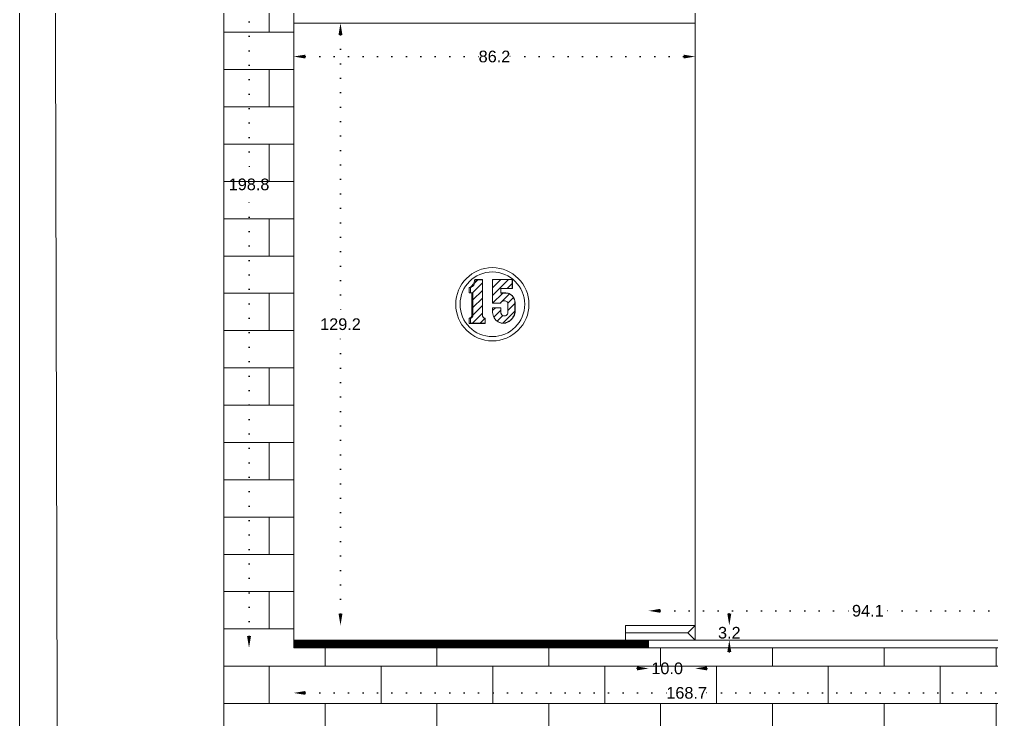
# Model space of a CAD drawing. Header units: inches. Extents: x 104 to 9740, y 936 to 6735.
# Drawn here: x 7866.4 to 8075.1, y 1964.8 to 2115 of the extents above; entities that cross this region are included whole.
import ezdxf

# ---------------------------------------------------------------- set-up
doc = ezdxf.new("R2010")
doc.units = ezdxf.units.IN
doc.header["$MEASUREMENT"] = 0
doc.linetypes.add('ACAD_ISO07W100', pattern=[3, 0, -3])
doc.styles.get("Standard").update_dxf_attribs({"font": 'arial.ttf'})
doc.dimstyles.new('Copy of Standard', dxfattribs={"dimtxt": 2.5, "dimasz": 2.5, "dimexe": 0.18, "dimexo": 0.0625, "dimgap": 0.09, "dimtad": 0, "dimtih": 1, "dimtoh": 1, "dimdec": 1, "dimzin": 0, "dimdsep": 46, "dimtxsty": 'Standard', "dimcen": 0.09, "dimse1": 1, "dimse2": 1, "dimadec": 0, "dimazin": 0, "dimtfac": 1, "dimtdec": 1, "dimtix": 1, "dimtofl": 0, "dimtmove": 0, "dimatfit": 3, "dimfxl": 1, "dimtolj": 1, "dimtzin": 0, "dimarcsym": 0})
pattern_1 = [(45, (7467.7871, 2600.2311), (-0.8148213, 0.8148213), [])]

# ---------------------------------------------------------------- blocks, each defined once
blk = doc.blocks.new('*D24')
at = {"color": 0, "linetype": 'ACAD_ISO07W100', "lineweight": -2, "transparency": 16777216}
for p, q in [((7915.67, 2176.52), (7915.67, 2080.99)), ((7915.67, 1982.72), (7915.67, 2078.26))]:
    blk.add_line(p, q, dxfattribs=at)
at = {"color": 0, "transparency": 16777216}
for points in [[(7915.25, 2176.52), (7916.09, 2176.52), (7915.67, 2179.02)], [(7915.25, 1982.72), (7916.09, 1982.72), (7915.67, 1980.22)]]:
    blk.add_solid(points, dxfattribs=at)
at = {"layer": 'Defpoints', "color": 0, "transparency": 16777216}
for p in [(7925.25, 2179.02), (7915.67, 1980.22), (7925.25, 1980.22)]:
    blk.add_point(p, dxfattribs=at)
at = {"color": 0, "lineweight": 20, "transparency": 16777216, "insert": (7915.67, 2079.62), "char_height": 2.5, "attachment_point": 5}
blk.add_mtext('\\A1;198.8', dxfattribs=at)
blk = doc.blocks.new('*D25')
at = {"color": 0, "linetype": 'ACAD_ISO07W100', "lineweight": -2, "transparency": 16777216}
for p, q in [((7927.75, 1970.52), (8005.41, 1970.52)), ((8091.45, 1970.52), (8013.79, 1970.52))]:
    blk.add_line(p, q, dxfattribs=at)
at = {"color": 0, "transparency": 16777216}
for points in [[(7927.75, 1970.94), (7927.75, 1970.11), (7925.25, 1970.52)], [(8091.45, 1970.94), (8091.45, 1970.11), (8093.95, 1970.52)]]:
    blk.add_solid(points, dxfattribs=at)
at = {"layer": 'Defpoints', "color": 0, "transparency": 16777216}
for p in [(7925.25, 1980.22), (8093.95, 1980.22), (8093.95, 1970.52)]:
    blk.add_point(p, dxfattribs=at)
at = {"color": 0, "lineweight": 20, "transparency": 16777216, "insert": (8009.6, 1970.52), "char_height": 2.5, "attachment_point": 5}
blk.add_mtext('\\A1;168.7', dxfattribs=at)
blk = doc.blocks.new('*D47')
at = {"color": 0, "linetype": 'ACAD_ISO07W100', "lineweight": -2, "transparency": 16777216}
for p, q in [((8018.76, 1987.52), (8018.76, 1990.02)), ((8018.76, 1979.32), (8018.76, 1976.82))]:
    blk.add_line(p, q, dxfattribs=at)
at = {"color": 0, "transparency": 16777216}
for points in [[(8018.34, 1987.52), (8019.18, 1987.52), (8018.76, 1985.02)], [(8018.34, 1979.32), (8019.18, 1979.32), (8018.76, 1981.82)]]:
    blk.add_solid(points, dxfattribs=at)
at = {"layer": 'Defpoints', "color": 0, "transparency": 16777216}
for p in [(8011.45, 1985.02), (8018.76, 1985.02), (8011.45, 1981.82)]:
    blk.add_point(p, dxfattribs=at)
at = {"color": 0, "lineweight": 20, "transparency": 16777216, "insert": (8018.76, 1983.42), "char_height": 2.5, "attachment_point": 5}
blk.add_mtext('\\A1;3.2', dxfattribs=at)
blk = doc.blocks.new('*D48')
at = {"color": 0, "linetype": 'ACAD_ISO07W100', "lineweight": -2, "transparency": 16777216}
for p, q in [((7935.3, 2111.72), (7935.3, 2050.99)), ((7935.3, 1987.52), (7935.3, 2048.26))]:
    blk.add_line(p, q, dxfattribs=at)
at = {"color": 0, "transparency": 16777216}
for points in [[(7934.88, 2111.72), (7935.72, 2111.72), (7935.3, 2114.22)], [(7934.88, 1987.52), (7935.72, 1987.52), (7935.3, 1985.02)]]:
    blk.add_solid(points, dxfattribs=at)
at = {"layer": 'Defpoints', "color": 0, "transparency": 16777216}
for p in [(7935.3, 2114.22), (8011.45, 2114.22), (8011.45, 1985.02)]:
    blk.add_point(p, dxfattribs=at)
at = {"color": 0, "lineweight": 20, "transparency": 16777216, "insert": (7935.3, 2049.62), "char_height": 2.5, "attachment_point": 5}
blk.add_mtext('\\A1;129.2', dxfattribs=at)
blk = doc.blocks.new('*D50')
at = {"color": 0, "linetype": 'ACAD_ISO07W100', "lineweight": -2, "transparency": 16777216}
for p, q in [((7927.75, 2107.06), (7965.02, 2107.06)), ((8008.95, 2107.06), (7971.68, 2107.06))]:
    blk.add_line(p, q, dxfattribs=at)
at = {"color": 0, "transparency": 16777216}
for points in [[(7927.75, 2107.47), (7927.75, 2106.64), (7925.25, 2107.06)], [(8008.95, 2107.47), (8008.95, 2106.64), (8011.45, 2107.06)]]:
    blk.add_solid(points, dxfattribs=at)
at = {"layer": 'Defpoints', "color": 0, "transparency": 16777216}
for p in [(7925.25, 2114.22), (8011.45, 2114.22), (8011.45, 2107.06)]:
    blk.add_point(p, dxfattribs=at)
at = {"color": 0, "lineweight": 20, "transparency": 16777216, "insert": (7968.35, 2107.06), "char_height": 2.5, "attachment_point": 5}
blk.add_mtext('\\A1;86.2', dxfattribs=at)
blk = doc.blocks.new('*D53')
at = {"color": 0, "linetype": 'ACAD_ISO07W100', "lineweight": -2, "transparency": 16777216}
for p, q in [((7998.95, 1975.78), (7996.45, 1975.78)), ((8013.95, 1975.78), (8016.45, 1975.78))]:
    blk.add_line(p, q, dxfattribs=at)
at = {"color": 0, "transparency": 16777216}
for points in [[(7998.95, 1976.2), (7998.95, 1975.36), (8001.45, 1975.78)], [(8013.95, 1976.2), (8013.95, 1975.36), (8011.45, 1975.78)]]:
    blk.add_solid(points, dxfattribs=at)
at = {"layer": 'Defpoints', "color": 0, "transparency": 16777216}
for p in [(8001.45, 1981.82), (8011.45, 1981.82), (8011.45, 1975.78)]:
    blk.add_point(p, dxfattribs=at)
at = {"color": 0, "lineweight": 20, "transparency": 16777216, "insert": (8005.42, 1975.78), "char_height": 2.5, "attachment_point": 5}
blk.add_mtext('\\A1;10.0', dxfattribs=at)
blk = doc.blocks.new('*D54')
at = {"color": 0, "linetype": 'ACAD_ISO07W100', "lineweight": -2, "transparency": 16777216}
for p, q in [((8003.95, 1988.14), (8045.4, 1988.14)), ((8093.05, 1988.14), (8051.59, 1988.14))]:
    blk.add_line(p, q, dxfattribs=at)
at = {"color": 0, "transparency": 16777216}
for points in [[(8003.95, 1988.56), (8003.95, 1987.72), (8001.45, 1988.14)], [(8093.05, 1988.56), (8093.05, 1987.72), (8095.55, 1988.14)]]:
    blk.add_solid(points, dxfattribs=at)
at = {"layer": 'Defpoints', "color": 0, "transparency": 16777216}
for p in [(8095.55, 1988.14), (8001.45, 1980.22), (8095.55, 1980.22)]:
    blk.add_point(p, dxfattribs=at)
at = {"color": 0, "lineweight": 20, "transparency": 16777216, "insert": (8048.5, 1988.14), "char_height": 2.5, "attachment_point": 5}
blk.add_mtext('\\A1;94.1', dxfattribs=at)

msp = doc.modelspace()

# ---------------------------------------------------------------- hatches: boundary and pattern name
at = {"lineweight": 20}
h = msp.add_hatch(dxfattribs=at)
h.set_pattern_fill('AR-BRSTD', color=256, scale=3)
h.paths.add_polyline_path([(8166.45, 2354.42), (8166.45, 2339.62), (8201.95, 2339.62), (8201.95, 2297.22), (8337.45, 2297.22), (8337.45, 2339.72), (8382.65, 2339.72), (8382.65, 2279.22), (8398.35, 2279.22), (8398.35, 2354.42)])
h.paths.add_polyline_path([(7995.45, 2354.42), (7995.45, 2279.72), (8009.85, 2279.72), (8009.85, 2339.62), (8166.45, 2339.62), (8166.45, 2354.42)])
h.paths.add_polyline_path([(7910.25, 2129.02), (7925.25, 2129.02), (7925.25, 2179.02), (8009.85, 2179.02), (8009.85, 2195.42), (7910.25, 2195.42)])
h.paths.add_polyline_path([(8118.95, 1865.62), (8118.95, 1886.32), (8093.95, 1886.32), (8093.95, 1980.22), (7925.25, 1980.22), (7925.25, 2129.02), (7910.25, 2129.02), (7910.25, 1865.62)])
h.paths.add_polyline_path([(8284.75, 1865.62), (8284.75, 1886.32), (8230.95, 1886.32), (8230.95, 1865.62)])
h.paths.add_polyline_path([(8153.95, 1886.32), (8153.95, 1865.62), (8185.95, 1865.62), (8185.95, 1886.32)])
h.paths.add_polyline_path([(8383.91, 2280.65), (8391.96, 2280.65), (8391.96, 2285.8), (8383.91, 2285.8)], flags=24)
h.paths.add_polyline_path([(8383.18, 2306.88), (8391.23, 2306.88), (8391.23, 2312.03), (8383.18, 2312.03)], flags=24)
h.paths.add_polyline_path([(8356.1, 2342.38), (8364.14, 2342.38), (8364.14, 2347.53), (8356.1, 2347.53)], flags=24)
h.paths.add_polyline_path([(8326.72, 2315.88), (8334.77, 2315.88), (8334.77, 2321.03), (8326.72, 2321.03)], flags=24)
h.paths.add_polyline_path([(8209.66, 2315.81), (8217.7, 2315.81), (8217.7, 2320.96), (8209.66, 2320.96)], flags=24)
h.paths.add_polyline_path([(8180.17, 2347.97), (8188.22, 2347.97), (8188.22, 2353.12), (8180.17, 2353.12)], flags=24)
h.paths.add_polyline_path([(8264.58, 2302.43), (8274.57, 2302.43), (8274.57, 2307.59), (8264.58, 2307.59)], flags=24)
h.paths.add_polyline_path([(8101.03, 2341.58), (8111.02, 2341.58), (8111.02, 2346.73), (8101.03, 2346.73)], flags=24)
h.paths.add_polyline_path([(8001.37, 2307.08), (8009.42, 2307.08), (8009.42, 2312.23), (8001.37, 2312.23)], flags=24)
h.paths.add_polyline_path([(7997.77, 2281.94), (8005.82, 2281.94), (8005.82, 2287.09), (7997.77, 2287.09)], flags=24)
h.paths.add_polyline_path([(7999.33, 2184.63), (8007.38, 2184.63), (8007.38, 2189.78), (7999.33, 2189.78)], flags=24)
h.paths.add_polyline_path([(7963.54, 2181), (7971.58, 2181), (7971.58, 2186.15), (7963.54, 2186.15)], flags=24)
h.paths.add_polyline_path([(7914.86, 2151.43), (7922.91, 2151.43), (7922.91, 2156.58), (7914.86, 2156.58)], flags=24)
h.paths.add_polyline_path([(7910.56, 2077.03), (7920.55, 2077.03), (7920.55, 2082.18), (7910.56, 2082.18)], flags=24)
h.paths.add_polyline_path([(8004.49, 1967.93), (8014.48, 1967.93), (8014.48, 1973.08), (8004.49, 1973.08)], flags=24)
h.paths.add_polyline_path([(8080.35, 1930.68), (8088.4, 1930.68), (8088.4, 1935.83), (8080.35, 1935.83)], flags=24)
h.paths.add_polyline_path([(8102.46, 1878.61), (8110.51, 1878.61), (8110.51, 1883.76), (8102.46, 1883.76)], flags=24)
h.paths.add_polyline_path([(8001.29, 1973.19), (8009.33, 1973.19), (8009.33, 1978.34), (8001.29, 1978.34)], flags=24)
h.paths.add_polyline_path([(8416.47, 2314.23), (8424.51, 2314.23), (8424.51, 2319.38), (8416.47, 2319.38)], flags=9)
h.paths.add_polyline_path([(7974.37, 2314.46), (7982.42, 2314.46), (7982.42, 2319.61), (7974.37, 2319.61)], flags=9)
h.paths.add_polyline_path([(8191.22, 2358.59), (8201.21, 2358.59), (8201.21, 2363.74), (8191.22, 2363.74)], flags=9)
h.paths.add_polyline_path([(7984.73, 2234.98), (7992.78, 2234.98), (7992.78, 2240.13), (7984.73, 2240.13)], flags=9)
h.paths.add_polyline_path([(8222.88, 1851.48), (8232.87, 1851.48), (8232.87, 1856.63), (8222.88, 1856.63)], flags=9)
h.paths.add_polyline_path([(8362.87, 1916.98), (8370.91, 1916.98), (8370.91, 1922.13), (8362.87, 1922.13)], flags=9)
h.paths.add_polyline_path([(8365.32, 1942.77), (8373.37, 1942.77), (8373.37, 1947.93), (8365.32, 1947.93)], flags=9)
h.paths.add_polyline_path([(8369.29, 1904.14), (8377.34, 1904.14), (8377.34, 1909.29), (8369.29, 1909.29)], flags=9)
h.paths.add_polyline_path([(8119.94, 1870.03), (8127.99, 1870.03), (8127.99, 1875.18), (8119.94, 1875.18)], flags=9)
h.paths.add_polyline_path([(8135.94, 1865.83), (8143.98, 1865.83), (8143.98, 1870.98), (8135.94, 1870.98)], flags=9)
h.paths.add_polyline_path([(8157.35, 1858.18), (8167.34, 1858.18), (8167.34, 1863.33), (8157.35, 1863.33)], flags=9)
h.paths.add_polyline_path([(8340.74, 1879.97), (8348.78, 1879.97), (8348.78, 1885.12), (8340.74, 1885.12)], flags=9)
h.paths.add_polyline_path([(8319.23, 1873.32), (8327.27, 1873.32), (8327.27, 1878.47), (8319.23, 1878.47)], flags=9)
h.paths.add_polyline_path([(8447.99, 1872.3), (8457.98, 1872.3), (8457.98, 1877.46), (8447.99, 1877.46)], flags=9)
h.paths.add_polyline_path([(8557.49, 1898.87), (8565.54, 1898.87), (8565.54, 1904.03), (8557.49, 1904.03)], flags=9)
h.paths.add_polyline_path([(8532.68, 1894.18), (8540.72, 1894.18), (8540.72, 1899.33), (8532.68, 1899.33)], flags=9)
h.paths.add_polyline_path([(8582.93, 1886.68), (8590.98, 1886.68), (8590.98, 1891.83), (8582.93, 1891.83)], flags=9)
h.paths.add_polyline_path([(8296.87, 1948.26), (8304.92, 1948.26), (8304.92, 1953.41), (8296.87, 1953.41)], flags=9)
h.paths.add_polyline_path([(8336.37, 1948.26), (8344.42, 1948.26), (8344.42, 1953.41), (8336.37, 1953.41)], flags=9)
h.paths.add_polyline_path([(8216.05, 1893.28), (8226.04, 1893.28), (8226.04, 1898.43), (8216.05, 1898.43)], flags=9)
h.paths.add_polyline_path([(8316.63, 1893.28), (8324.67, 1893.28), (8324.67, 1898.43), (8316.63, 1898.43)], flags=9)
h.paths.add_polyline_path([(8177.19, 1948.19), (8185.23, 1948.19), (8185.23, 1953.34), (8177.19, 1953.34)], flags=9)
h.paths.add_polyline_path([(8217.19, 1948.19), (8225.23, 1948.19), (8225.23, 1953.34), (8217.19, 1953.34)], flags=9)
h.paths.add_polyline_path([(8257.19, 1948.19), (8265.23, 1948.19), (8265.23, 1953.34), (8257.19, 1953.34)], flags=9)
h.paths.add_polyline_path([(8124.34, 1893.56), (8132.39, 1893.56), (8132.39, 1898.71), (8124.34, 1898.71)], flags=9)
h.paths.add_polyline_path([(8015.73, 1980.83), (8021.83, 1980.83), (8021.83, 1985.98), (8015.73, 1985.98)], flags=25)
h.paths.add_polyline_path([(7930.21, 2047.03), (7940.2, 2047.03), (7940.2, 2052.18), (7930.21, 2052.18)], flags=25)
h.paths.add_polyline_path([(7930.93, 2143.23), (7938.98, 2143.23), (7938.98, 2148.38), (7930.93, 2148.38)], flags=25)
h.paths.add_polyline_path([(7964.35, 2104.46), (7972.39, 2104.46), (7972.39, 2109.62), (7964.35, 2109.62)], flags=25)
h.paths.add_polyline_path([(8016.16, 2174.83), (8022.26, 2174.83), (8022.26, 2179.98), (8016.16, 2179.98)], flags=9)
h.paths.add_polyline_path([(7963.84, 2164.89), (7971.89, 2164.89), (7971.89, 2170.04), (7963.84, 2170.04)], flags=25)
h.paths.add_polyline_path([(8044.72, 1985.55), (8052.77, 1985.55), (8052.77, 1990.7), (8044.72, 1990.7)], flags=25)
h.paths.add_polyline_path([(8032.2, 2328.44), (8040.25, 2328.44), (8040.25, 2333.59), (8032.2, 2333.59)], flags=25)
h.paths.add_polyline_path([(8101.89, 2328.44), (8109.93, 2328.44), (8109.93, 2333.59), (8101.89, 2333.59)], flags=25)
h.paths.add_polyline_path([(8171.65, 2328.44), (8179.7, 2328.44), (8179.7, 2333.59), (8171.65, 2333.59)], flags=25)
h.paths.add_polyline_path([(8294.02, 2289.29), (8302.07, 2289.29), (8302.07, 2294.44), (8294.02, 2294.44)], flags=25)
h.paths.add_polyline_path([(8199.14, 2251.71), (8205.25, 2251.71), (8205.25, 2256.86), (8199.14, 2256.86)], flags=9)
h.paths.add_polyline_path([(8222.09, 2289.29), (8230.13, 2289.29), (8230.13, 2294.44), (8222.09, 2294.44)], flags=25)
h.paths.add_polyline_path([(8222.09, 2248.8), (8230.13, 2248.8), (8230.13, 2253.96), (8222.09, 2253.96)], flags=9)
h.paths.add_polyline_path([(8267.09, 2248.8), (8275.13, 2248.8), (8275.13, 2253.96), (8267.09, 2253.96)], flags=9)
h.paths.add_polyline_path([(8312.09, 2248.8), (8320.13, 2248.8), (8320.13, 2253.96), (8312.09, 2253.96)], flags=9)
h.paths.add_polyline_path([(8251.58, 2274.63), (8259.63, 2274.63), (8259.63, 2279.78), (8251.58, 2279.78)], flags=9)
h.paths.add_polyline_path([(8155.31, 2309.53), (8163.36, 2309.53), (8163.36, 2314.68), (8155.31, 2314.68)], flags=25)
h.paths.add_polyline_path([(8341.03, 2294.63), (8349.08, 2294.63), (8349.08, 2299.78), (8341.03, 2299.78)], flags=25)
h.paths.add_polyline_path([(8354.14, 2248.81), (8362.19, 2248.81), (8362.19, 2253.96), (8354.14, 2253.96)], flags=9)
h.paths.add_polyline_path([(8383.12, 2248.8), (8391.17, 2248.8), (8391.17, 2253.96), (8383.12, 2253.96)], flags=9)
h.paths.add_polyline_path([(8394.39, 2249.01), (8400.49, 2249.01), (8400.49, 2254.16), (8394.39, 2254.16)], flags=9)
h.paths.add_polyline_path([(8400.55, 2264.83), (8408.59, 2264.83), (8408.59, 2269.98), (8400.55, 2269.98)], flags=9)
h.paths.add_polyline_path([(8377.59, 2265.13), (8385.64, 2265.13), (8385.64, 2270.28), (8377.59, 2270.28)], flags=9)
h.paths.add_polyline_path([(8015.31, 2185.43), (8023.35, 2185.43), (8023.35, 2190.58), (8015.31, 2190.58)], flags=9)
h.paths.add_polyline_path([(8014.15, 2306.28), (8022.2, 2306.28), (8022.2, 2311.43), (8014.15, 2311.43)], flags=25)
h.paths.add_polyline_path([(8191.79, 2273.83), (8199.84, 2273.83), (8199.84, 2278.98), (8191.79, 2278.98)], flags=9)
h.paths.add_polyline_path([(8225.04, 2123.2), (8233.08, 2123.2), (8233.08, 2128.35), (8225.04, 2128.35)], flags=9)
h.paths.add_polyline_path([(8225.04, 2141.43), (8233.08, 2141.43), (8233.08, 2146.58), (8225.04, 2146.58)], flags=9)
h.paths.add_polyline_path([(8275.04, 2141.43), (8283.08, 2141.43), (8283.08, 2146.58), (8275.04, 2146.58)], flags=9)
h.paths.add_polyline_path([(8325.04, 2141.43), (8333.08, 2141.43), (8333.08, 2146.58), (8325.04, 2146.58)], flags=9)
h.paths.add_polyline_path([(8189.9, 2098.38), (8197.95, 2098.38), (8197.95, 2103.53), (8189.9, 2103.53)], flags=9)
h.paths.add_polyline_path([(8200.09, 2055.9), (8206.19, 2055.9), (8206.19, 2061.05), (8200.09, 2061.05)], flags=9)
h.paths.add_polyline_path([(8225.04, 2055.9), (8233.08, 2055.9), (8233.08, 2061.05), (8225.04, 2061.05)], flags=9)
h.paths.add_polyline_path([(8275.04, 2055.9), (8283.08, 2055.9), (8283.08, 2061.05), (8275.04, 2061.05)], flags=9)
h.paths.add_polyline_path([(8325.04, 2055.9), (8333.08, 2055.9), (8333.08, 2061.05), (8325.04, 2061.05)], flags=9)
h.paths.add_polyline_path([(8351.69, 2055.9), (8357.79, 2055.9), (8357.79, 2061.05), (8351.69, 2061.05)], flags=9)
h.paths.add_polyline_path([(8208.49, 2098.38), (8216.54, 2098.38), (8216.54, 2103.53), (8208.49, 2103.53)], flags=9)
h.paths.add_polyline_path([(8298.95, 2123.1), (8308.94, 2123.1), (8308.94, 2128.25), (8298.95, 2128.25)], flags=9)
h.paths.add_polyline_path([(8391.64, 2107.32), (8399.69, 2107.32), (8399.69, 2112.48), (8391.64, 2112.48)], flags=9)
h.paths.add_polyline_path([(8451.69, 2107.18), (8459.73, 2107.18), (8459.73, 2112.33), (8451.69, 2112.33)], flags=9)
h.paths.add_polyline_path([(8425.61, 2098.38), (8433.66, 2098.38), (8433.66, 2103.53), (8425.61, 2103.53)], flags=9)
h.paths.add_polyline_path([(8417.84, 1893.12), (8427.83, 1893.12), (8427.83, 1898.27), (8417.84, 1898.27)], flags=9)
h.paths.add_polyline_path([(8385.91, 1915.23), (8393.96, 1915.23), (8393.96, 1920.38), (8385.91, 1920.38)], flags=9)
h.paths.add_polyline_path([(8498.14, 1893.12), (8506.18, 1893.12), (8506.18, 1898.27), (8498.14, 1898.27)], flags=9)
h.paths.add_polyline_path([(8271.23, 1911.23), (8279.28, 1911.23), (8279.28, 1916.38), (8271.23, 1916.38)], flags=9)
h.paths.add_polyline_path([(8491.46, 2101.78), (8501.45, 2101.78), (8501.45, 2106.93), (8491.46, 2106.93)], flags=9)
h.paths.add_polyline_path([(8339.99, 2043.14), (8349.98, 2043.14), (8349.98, 2048.3), (8339.99, 2048.3)], flags=9)
h = msp.add_hatch(dxfattribs=at)
h.set_pattern_fill('ANSI31', color=256, scale=9.218651)
h.set_pattern_definition(pattern_1)
h.paths.add_polyline_path([(7966.19, 2050.93), (7966.12, 2050.96), (7966.05, 2051), (7965.99, 2051.05), (7965.94, 2051.11), (7965.89, 2051.17), (7965.85, 2051.23), (7965.82, 2051.3), (7965.8, 2051.38), (7965.79, 2051.45), (7965.78, 2051.53), (7965.78, 2059.17), (7964.35, 2059.17), (7964.33, 2058.99), (7964.29, 2058.82), (7964.24, 2058.64), (7964.17, 2058.48), (7964.09, 2058.32), (7964, 2058.16), (7963.89, 2058.02), (7963.77, 2057.88), (7963.64, 2057.76), (7963.5, 2057.65), (7963.35, 2057.55), (7963.19, 2057.46), (7963.19, 2056.38), (7963.5, 2056.38), (7963.74, 2056.36), (7963.74, 2051.56), (7963.73, 2051.49), (7963.71, 2051.41), (7963.69, 2051.34), (7963.66, 2051.28), (7963.62, 2051.21), (7963.57, 2051.15), (7963.52, 2051.1), (7963.46, 2051.05), (7963.4, 2051.01), (7963.33, 2050.97), (7963.26, 2050.95), (7963.19, 2050.92), (7963.19, 2049.83), (7966.34, 2049.83), (7966.34, 2050.89), (7966.26, 2050.9)])
h = msp.add_hatch(dxfattribs=at)
h.set_pattern_fill('ANSI31', color=256, scale=9.218651)
h.set_pattern_definition(pattern_1)
h.paths.add_polyline_path([(7972.26, 2055.58), (7972.08, 2055.77), (7971.89, 2055.94), (7971.67, 2056.08), (7971.44, 2056.19), (7971.23, 2056.26), (7971, 2056.31), (7970.72, 2056.33), (7969.7, 2056.33), (7969.7, 2057.32), (7972.18, 2057.32), (7972.18, 2059.22), (7967.96, 2059.22), (7967.96, 2054.13), (7969.7, 2054.13), (7969.77, 2054.28), (7969.87, 2054.42), (7969.99, 2054.53), (7970.13, 2054.61), (7970.29, 2054.67), (7970.47, 2054.68), (7970.66, 2054.67), (7970.82, 2054.61), (7970.96, 2054.53), (7971.09, 2054.42), (7971.19, 2054.28), (7971.25, 2054.13), (7971.25, 2052.18), (7971.23, 2051.99), (7971.15, 2051.8), (7971.03, 2051.64), (7970.87, 2051.52), (7970.69, 2051.45), (7970.49, 2051.42), (7970.29, 2051.45), (7970.11, 2051.52), (7969.94, 2051.66), (7969.8, 2051.83), (7969.73, 2052.01), (7969.7, 2052.21), (7969.7, 2053.16), (7967.96, 2053.16), (7967.96, 2052.18), (7967.98, 2051.87), (7968.04, 2051.56), (7968.13, 2051.3), (7968.27, 2051.02), (7968.45, 2050.76), (7968.66, 2050.53), (7968.9, 2050.33), (7969.16, 2050.16), (7969.44, 2050.03), (7969.74, 2049.94), (7970.05, 2049.88), (7970.36, 2049.87), (7970.65, 2049.93), (7970.93, 2050.02), (7971.21, 2050.13), (7971.47, 2050.28), (7971.71, 2050.45), (7971.93, 2050.65), (7972.13, 2050.87), (7972.3, 2051.11), (7972.45, 2051.37), (7972.57, 2051.64), (7972.66, 2051.92), (7972.73, 2052.21), (7972.73, 2054.13), (7972.72, 2054.39), (7972.69, 2054.65), (7972.63, 2054.9), (7972.53, 2055.14), (7972.41, 2055.37)])
h = msp.add_hatch(dxfattribs=at)
h.set_pattern_fill('ANSI31', color=256)
h.set_pattern_definition([(45, (6465.08063, 0), (-0.0883883476, 0.0883883476), [])])
h.paths.add_polyline_path([(8001.45, 1980.22), (8001.45, 1981.82), (7925.25, 1981.82), (7925.25, 1980.22)])

# ---------------------------------------------------------------- linework, layer by layer
for p, q in [((7910.25, 1865.62), (7910.25, 2195.42)), ((7925.25, 1980.22), (7925.25, 2179.02)), ((8011.45, 2179.02), (8011.45, 1981.82)), ((7925.25, 2114.22), (8011.45, 2114.22)), ((7963.19, 2057.46), (7963.19, 2056.38)), ((7972.18, 2059.22), (7972.18, 2057.32)), ((7969.73, 2057.32), (7969.73, 2056.35)), ((7967.96, 2054.13), (7969.7, 2054.13)), ((7970.49, 2054.68), (7970.66, 2054.67)), ((7970.66, 2054.67), (7970.82, 2054.61)), ((7970.82, 2054.61), (7970.96, 2054.53)), ((7970.96, 2054.53), (7971.09, 2054.42)), ((7971.09, 2054.42), (7971.19, 2054.28)), ((7971.19, 2054.28), (7971.25, 2054.13)), ((7971.25, 2054.13), (7971.25, 2052.18)), ((7970.11, 2051.52), (7969.95, 2051.64)), ((7970.29, 2051.45), (7970.11, 2051.52)), ((7970.49, 2051.42), (7970.29, 2051.45)), ((7970.69, 2051.45), (7970.49, 2051.42)), ((7970.87, 2051.52), (7970.69, 2051.45)), ((7971.03, 2051.64), (7970.87, 2051.52)), ((7971.15, 2051.8), (7971.03, 2051.64)), ((7971.23, 2051.99), (7971.15, 2051.8)), ((7971.25, 2052.18), (7971.23, 2051.99)), ((7963.19, 2049.83), (7966.34, 2049.83)), ((8011.45, 1985.02), (7996.45, 1985.02)), ((8011.45, 1985.02), (7996.45, 1985.02)), ((7996.45, 1985.02), (7996.45, 1981.82)), ((8009.85, 1983.42), (8011.45, 1985.02)), ((8009.85, 1983.42), (7996.45, 1983.42)), ((8009.85, 1983.42), (8011.45, 1981.82)), ((8095.55, 1981.82), (7925.25, 1981.82)), ((8011.45, 1981.82), (8001.45, 1981.82)), ((8001.45, 1981.82), (8001.45, 1980.22)), ((8093.95, 1980.22), (7925.25, 1980.22))]:
    msp.add_line(p, q, dxfattribs=at)
for points in [[(7866.39, 1796.19), (8767.62, 1796.19), (8767.62, 2433.43), (7866.39, 2433.43)], [(7874.84, 1823.94), (8758.92, 1823.94), (8757.5, 2398.71), (7873.41, 2398.71)], [(7969.73, 2054.13), (7969.8, 2054.28), (7969.89, 2054.42), (7970.02, 2054.53), (7970.16, 2054.61), (7970.32, 2054.67), (7970.49, 2054.68), (7970.46, 2054.68), (7970.29, 2054.67), (7970.13, 2054.61), (7969.99, 2054.53), (7969.87, 2054.42), (7969.77, 2054.28), (7969.7, 2054.13)]]:
    msp.add_lwpolyline(points, close=True, dxfattribs=at)
for points in [[(7962.95, 2049.78), (7966.34, 2049.78), (7966.34, 2049.83), (7966.34, 2050.89), (7966.26, 2050.9), (7966.19, 2050.93), (7966.12, 2050.96), (7966.05, 2051), (7965.99, 2051.05), (7965.94, 2051.11), (7965.89, 2051.17), (7965.85, 2051.23), (7965.82, 2051.3), (7965.8, 2051.38), (7965.79, 2051.45), (7965.78, 2051.53), (7965.78, 2059.17), (7965.78, 2059.22), (7964.12, 2059.22), (7964.1, 2059.04), (7964.06, 2058.86), (7964.01, 2058.68), (7963.94, 2058.51), (7963.86, 2058.35), (7963.76, 2058.2), (7963.65, 2058.05), (7963.53, 2057.92), (7963.4, 2057.79), (7963.26, 2057.68), (7963.11, 2057.58), (7962.95, 2057.49), (7962.95, 2056.38), (7963.19, 2056.38), (7963.5, 2056.38), (7963.5, 2051.53), (7963.49, 2051.46), (7963.48, 2051.38), (7963.45, 2051.31), (7963.42, 2051.24), (7963.38, 2051.18), (7963.33, 2051.12), (7963.28, 2051.06), (7963.22, 2051.02), (7963.16, 2050.97), (7963.09, 2050.94), (7963.02, 2050.91), (7962.95, 2050.89), (7962.95, 2049.78), (7963.19, 2049.83), (7963.19, 2050.92), (7963.26, 2050.95), (7963.33, 2050.97), (7963.4, 2051.01), (7963.46, 2051.05), (7963.52, 2051.1), (7963.57, 2051.15), (7963.62, 2051.21), (7963.66, 2051.28), (7963.69, 2051.34), (7963.71, 2051.41), (7963.73, 2051.49), (7963.74, 2051.56), (7963.74, 2056.36), (7963.5, 2056.38)], [(7962.95, 2057.49), (7963.19, 2057.46), (7963.35, 2057.55), (7963.5, 2057.65), (7963.64, 2057.76), (7963.77, 2057.88), (7963.89, 2058.02), (7964, 2058.16), (7964.09, 2058.32), (7964.17, 2058.48), (7964.24, 2058.64), (7964.29, 2058.82), (7964.33, 2058.99), (7964.35, 2059.17)], [(7964.12, 2059.22), (7964.35, 2059.17), (7965.78, 2059.17)], [(7972.23, 2059.26), (7967.96, 2059.26), (7967.96, 2059.22)], [(7969.73, 2054.13), (7967.96, 2054.13), (7967.96, 2054.13), (7967.96, 2059.22), (7972.18, 2059.22), (7972.23, 2059.26), (7972.23, 2057.32), (7972.18, 2057.32), (7969.73, 2057.32), (7969.7, 2057.29), (7969.7, 2056.33), (7969.73, 2056.35), (7970.76, 2056.35), (7971.04, 2056.33), (7971.28, 2056.28), (7971.48, 2056.21), (7971.72, 2056.09), (7971.93, 2055.95), (7972.13, 2055.78), (7972.31, 2055.59), (7972.46, 2055.38)], [(7968.04, 2051.56), (7968.13, 2051.3), (7968.15, 2051.26), (7968.29, 2050.98), (7968.47, 2050.72), (7968.68, 2050.49), (7968.92, 2050.29), (7969.18, 2050.12), (7969.47, 2049.98), (7969.77, 2049.89), (7970.08, 2049.84), (7970.39, 2049.83), (7970.69, 2049.88), (7970.97, 2049.97), (7971.25, 2050.09), (7971.51, 2050.24), (7971.75, 2050.41), (7971.98, 2050.61), (7972.18, 2050.83), (7972.36, 2051.07), (7972.51, 2051.33), (7972.63, 2051.61), (7972.72, 2051.89), (7972.78, 2052.18), (7972.78, 2054.13), (7972.78, 2054.39), (7972.75, 2054.65), (7972.68, 2054.9), (7972.59, 2055.15), (7972.46, 2055.38)], [(7969.7, 2056.33), (7970.72, 2056.33), (7971, 2056.31), (7971.23, 2056.26), (7971.44, 2056.19), (7971.67, 2056.08), (7971.89, 2055.94), (7972.08, 2055.77), (7972.26, 2055.58), (7972.41, 2055.37), (7972.53, 2055.14), (7972.63, 2054.9), (7972.69, 2054.65), (7972.72, 2054.39), (7972.73, 2054.13), (7972.73, 2052.21), (7972.66, 2051.92), (7972.57, 2051.64), (7972.45, 2051.37), (7972.3, 2051.11), (7972.13, 2050.87), (7971.93, 2050.65), (7971.71, 2050.45), (7971.47, 2050.28), (7971.21, 2050.13), (7970.93, 2050.02), (7970.65, 2049.93), (7970.36, 2049.87), (7970.05, 2049.88), (7969.74, 2049.94), (7969.44, 2050.03), (7969.16, 2050.16), (7968.9, 2050.33), (7968.66, 2050.53), (7968.45, 2050.76), (7968.27, 2051.02), (7968.13, 2051.3)], [(7969.83, 2051.8), (7969.75, 2051.99), (7969.73, 2052.18), (7969.73, 2053.16), (7969.7, 2053.16), (7967.96, 2053.16), (7967.96, 2052.18), (7967.98, 2051.87), (7968.04, 2051.56)], [(7969.83, 2051.8), (7969.95, 2051.64), (7969.92, 2051.67), (7969.8, 2051.83), (7969.73, 2052.01), (7969.7, 2052.21), (7969.7, 2053.16)]]:
    msp.add_lwpolyline(points, dxfattribs=at)
for radius in [7.86, 6.94]:
    msp.add_circle((7967.9, 2053.91), radius, dxfattribs=at)

# ---------------------------------------------------------------- dimensions: what is measured, and where the dimension line sits
for base, p1, p2, picture, middle in [((7915.67, 1980.22), (7925.25, 2179.02), (7925.25, 1980.22), '*D24', (7915.67, 2079.62)), ((8018.76, 1985.02), (8011.45, 1981.82), (8011.45, 1985.02), '*D47', (8018.76, 1983.42))]:
    dim = msp.add_linear_dim(base=base, p1=p1, p2=p2, angle=90, dimstyle='Copy of Standard', dxfattribs=at)
    dim.commit()
    dim.dimension.update_dxf_attribs({"geometry": picture, "text_midpoint": middle, "dimtype": 160})
for base, p1, p2, picture, middle in [((8011.45, 2107.06), (7925.25, 2114.22), (8011.45, 2114.22), '*D50', (7968.35, 2107.06)), ((8095.55, 1988.14), (8001.45, 1980.22), (8095.55, 1980.22), '*D54', (8048.5, 1988.14))]:
    dim = msp.add_linear_dim(base=base, p1=p1, p2=p2, dimstyle='Copy of Standard', dxfattribs=at)
    dim.commit()
    dim.dimension.update_dxf_attribs({"geometry": picture, "text_midpoint": middle})
dim = msp.add_linear_dim(base=(7935.3, 2114.22), p1=(8011.45, 1985.02), p2=(8011.45, 2114.22), angle=90, dimstyle='Copy of Standard', dxfattribs=at)
dim.commit()
dim.dimension.update_dxf_attribs({"geometry": '*D48', "text_midpoint": (7935.3, 2049.62)})
for base, p1, p2, picture, middle in [((8011.45, 1975.78), (8001.45, 1981.82), (8011.45, 1981.82), '*D53', (8005.42, 1975.78)), ((8093.95, 1970.52), (7925.25, 1980.22), (8093.95, 1980.22), '*D25', (8009.6, 1970.52))]:
    dim = msp.add_linear_dim(base=base, p1=p1, p2=p2, dimstyle='Copy of Standard', dxfattribs=at)
    dim.commit()
    dim.dimension.update_dxf_attribs({"geometry": picture, "text_midpoint": middle, "dimtype": 160})

doc.saveas('drawing.dxf')
